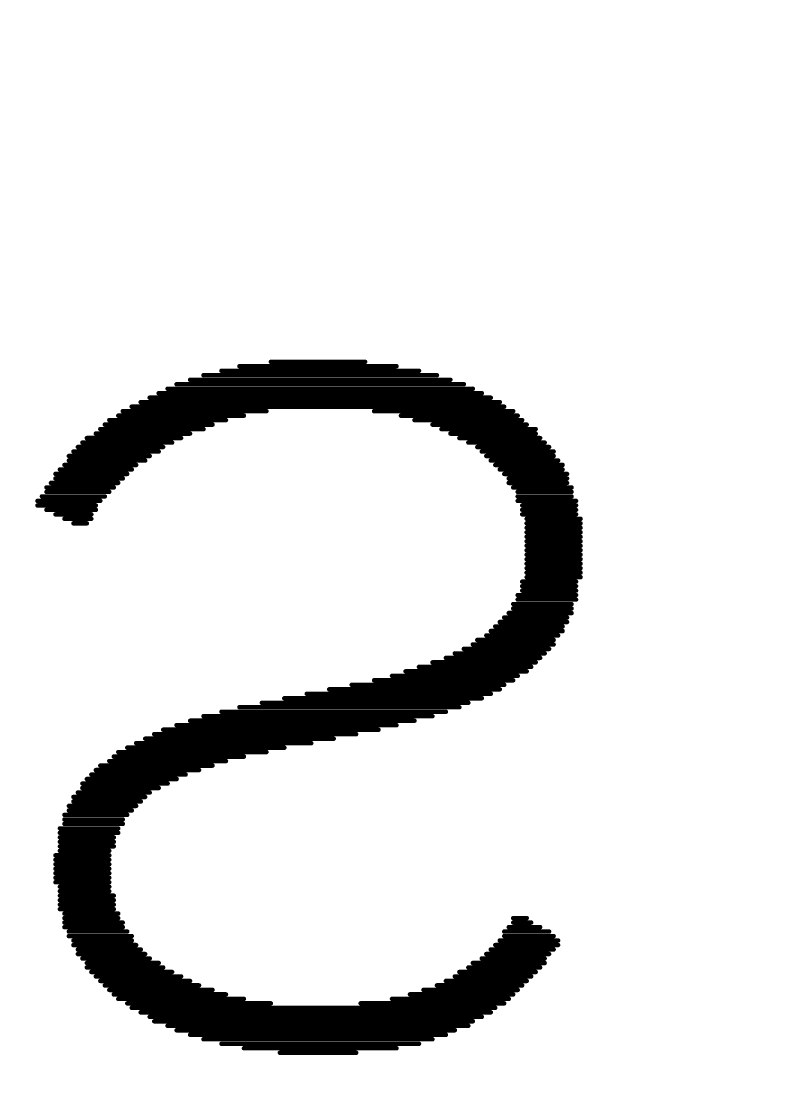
# Model space of a CAD drawing. Header units: millimetres. Extents: x -46.4 to 46.4, y -47.3 to 46.4.
# Drawn here: x -8.895 to -7.838, y 1.945 to 3.459 of the extents above; entities that cross this region are included whole.
import ezdxf

# ---------------------------------------------------------------- set-up
doc = ezdxf.new("R2010")
doc.units = ezdxf.units.MM
doc.layers.add('BottomOverlay', color=54, linetype='Continuous')
doc.layers.add('Mechanical1', color=6, linetype='Continuous')

# ---------------------------------------------------------------- blocks, each defined once
blk = doc.blocks.new('________2')
at = {"layer": 'BottomOverlay', "const_width": 0.00635}
for points in [[(15.413, -0.0288), (15.6352, -0.0288)], [(15.4574, -0.0225), (15.5908, -0.0225)], [(15.3431, -0.0479), (15.7114, -0.0479)], [(15.3622, -0.0415), (15.6924, -0.0415)], [(15.3876, -0.0352), (15.667, -0.0352)], [(15.3114, -0.0606), (15.7432, -0.0606)], [(15.3241, -0.0542), (15.7305, -0.0542)], [(15.286, -0.0733), (15.7686, -0.0733)], [(15.2987, -0.0669), (15.7559, -0.0669)], [(15.2479, -0.0923), (15.4511, -0.0923)], [(15.2606, -0.086), (15.7876, -0.086)], [(15.2733, -0.0796), (15.7813, -0.0796)], [(15.6035, -0.0923), (15.8003, -0.0923)], [(15.2288, -0.105), (15.3939, -0.105)], [(15.2415, -0.0987), (15.4193, -0.0987)], [(15.6416, -0.0987), (15.8067, -0.0987)], [(15.6606, -0.105), (15.813, -0.105)], [(15.2098, -0.1241), (15.3431, -0.1241)], [(15.2161, -0.1177), (15.3622, -0.1177)], [(15.2225, -0.1114), (15.3749, -0.1114)], [(15.686, -0.1114), (15.8194, -0.1114)], [(15.6987, -0.1177), (15.8321, -0.1177)], [(15.7114, -0.1241), (15.8321, -0.1241)], [(15.1907, -0.1368), (15.3177, -0.1368)], [(15.1971, -0.1304), (15.3304, -0.1304)], [(15.7241, -0.1304), (15.8384, -0.1304)], [(15.7368, -0.1368), (15.8448, -0.1368)], [(15.178, -0.1495), (15.2987, -0.1495)], [(15.1844, -0.1431), (15.305, -0.1431)], [(15.7495, -0.1431), (15.8511, -0.1431)], [(15.7559, -0.1495), (15.8575, -0.1495)], [(15.1653, -0.1685), (15.2669, -0.1685)], [(15.1717, -0.1558), (15.286, -0.1558)], [(15.1717, -0.1622), (15.2796, -0.1622)], [(15.7622, -0.1558), (15.8575, -0.1558)], [(15.7686, -0.1622), (15.8638, -0.1622)], [(15.7749, -0.1685), (15.8702, -0.1685)], [(15.1526, -0.1812), (15.2542, -0.1812)], [(15.159, -0.1749), (15.2606, -0.1749)], [(15.7813, -0.1749), (15.8702, -0.1749)], [(15.7876, -0.1812), (15.8765, -0.1812)], [(15.1463, -0.1939), (15.2415, -0.1939)], [(15.1526, -0.1876), (15.2479, -0.1876)], [(15.794, -0.1876), (15.8765, -0.1876)], [(15.794, -0.1939), (15.8765, -0.1939)], [(15.1336, -0.213), (15.2225, -0.213)], [(15.1399, -0.2003), (15.2352, -0.2003)], [(15.1399, -0.2066), (15.2288, -0.2066)], [(15.8003, -0.2003), (15.8829, -0.2003)], [(15.8067, -0.2066), (15.8829, -0.2066)], [(15.8067, -0.213), (15.8829, -0.213)], [(15.1272, -0.2193), (15.2161, -0.2193)], [(15.1272, -0.2257), (15.2098, -0.2257)], [(15.8067, -0.2193), (15.8892, -0.2193)], [(15.813, -0.2257), (15.8892, -0.2257)], [(15.1399, -0.232), (15.2098, -0.232)], [(15.1526, -0.2384), (15.2034, -0.2384)], [(15.1653, -0.2447), (15.2034, -0.2447)], [(15.813, -0.232), (15.8892, -0.232)], [(15.813, -0.2384), (15.8892, -0.2384)], [(15.8194, -0.2447), (15.8956, -0.2447)], [(15.178, -0.2511), (15.1971, -0.2511)], [(15.8194, -0.2511), (15.8956, -0.2511)], [(15.8194, -0.2574), (15.8956, -0.2574)], [(15.8194, -0.2638), (15.8956, -0.2638)], [(15.8194, -0.2701), (15.8956, -0.2701)], [(15.8194, -0.2765), (15.8956, -0.2765)], [(15.8194, -0.2828), (15.8956, -0.2828)], [(15.8194, -0.2892), (15.8956, -0.2892)], [(15.8194, -0.2955), (15.8956, -0.2955)], [(15.8194, -0.3019), (15.8956, -0.3019)], [(15.8194, -0.3082), (15.8956, -0.3082)], [(15.8194, -0.3146), (15.8956, -0.3146)], [(15.8194, -0.3209), (15.8956, -0.3209)], [(15.813, -0.3336), (15.8892, -0.3336)], [(15.8194, -0.3273), (15.8956, -0.3273)], [(15.813, -0.34), (15.8892, -0.34)], [(15.813, -0.3463), (15.8892, -0.3463)], [(15.8003, -0.3654), (15.8829, -0.3654)], [(15.8067, -0.3527), (15.8892, -0.3527)], [(15.8067, -0.359), (15.8892, -0.359)], [(15.794, -0.3781), (15.8829, -0.3781)], [(15.8003, -0.3717), (15.8829, -0.3717)], [(15.7813, -0.3908), (15.8765, -0.3908)], [(15.7876, -0.3844), (15.8765, -0.3844)], [(15.7622, -0.4098), (15.8638, -0.4098)], [(15.7686, -0.4035), (15.8702, -0.4035)], [(15.7749, -0.3971), (15.8702, -0.3971)], [(15.7432, -0.4225), (15.8575, -0.4225)], [(15.7495, -0.4162), (15.8575, -0.4162)], [(15.7051, -0.4416), (15.8384, -0.4416)], [(15.7178, -0.4352), (15.8448, -0.4352)], [(15.7305, -0.4289), (15.8511, -0.4289)], [(15.667, -0.4543), (15.8257, -0.4543)], [(15.686, -0.4479), (15.8321, -0.4479)], [(15.6289, -0.467), (15.8067, -0.467)], [(15.6479, -0.4606), (15.8194, -0.4606)], [(15.54, -0.486), (15.7813, -0.486)], [(15.5717, -0.4797), (15.7876, -0.4797)], [(15.6035, -0.4733), (15.8003, -0.4733)], [(15.4765, -0.4987), (15.7559, -0.4987)], [(15.5082, -0.4924), (15.7686, -0.4924)], [(15.3876, -0.5178), (15.7051, -0.5178)], [(15.413, -0.5114), (15.7241, -0.5114)], [(15.4447, -0.5051), (15.7368, -0.5051)], [(15.3431, -0.5305), (15.6606, -0.5305)], [(15.3622, -0.5241), (15.686, -0.5241)], [(15.305, -0.5432), (15.6098, -0.5432)], [(15.3241, -0.5368), (15.6352, -0.5368)], [(15.2669, -0.5622), (15.5146, -0.5622)], [(15.2796, -0.5559), (15.5463, -0.5559)], [(15.2923, -0.5495), (15.5781, -0.5495)], [(15.2415, -0.5749), (15.4511, -0.5749)], [(15.2542, -0.5686), (15.4765, -0.5686)], [(15.2288, -0.5876), (15.3939, -0.5876)], [(15.2352, -0.5813), (15.4193, -0.5813)], [(15.2034, -0.6067), (15.3368, -0.6067)], [(15.2098, -0.6003), (15.3558, -0.6003)], [(15.2161, -0.594), (15.3749, -0.594)], [(15.1907, -0.6194), (15.3114, -0.6194)], [(15.1971, -0.613), (15.3241, -0.613)], [(15.178, -0.6384), (15.2796, -0.6384)], [(15.1844, -0.6321), (15.286, -0.6321)], [(15.1907, -0.6257), (15.2987, -0.6257)], [(15.1717, -0.6511), (15.2669, -0.6511)], [(15.178, -0.6448), (15.2733, -0.6448)], [(15.1653, -0.6638), (15.2542, -0.6638)], [(15.1717, -0.6575), (15.2606, -0.6575)], [(15.159, -0.6829), (15.2415, -0.6829)], [(15.1653, -0.6702), (15.2479, -0.6702)], [(15.1653, -0.6765), (15.2479, -0.6765)], [(15.159, -0.6892), (15.2415, -0.6892)], [(15.159, -0.6956), (15.2352, -0.6956)], [(15.159, -0.7019), (15.2352, -0.7019)], [(15.159, -0.7083), (15.2352, -0.7083)], [(15.159, -0.7146), (15.2288, -0.7146)], [(15.1526, -0.721), (15.2288, -0.721)], [(15.1526, -0.7273), (15.2288, -0.7273)], [(15.1526, -0.7337), (15.2288, -0.7337)], [(15.1526, -0.74), (15.2288, -0.74)], [(15.1526, -0.7464), (15.2288, -0.7464)], [(15.1526, -0.7527), (15.2288, -0.7527)], [(15.1526, -0.7591), (15.2288, -0.7591)], [(15.159, -0.7654), (15.2288, -0.7654)], [(15.159, -0.7718), (15.2288, -0.7718)], [(15.159, -0.7781), (15.2352, -0.7781)], [(15.159, -0.7845), (15.2352, -0.7845)], [(15.159, -0.7908), (15.2352, -0.7908)], [(15.159, -0.7972), (15.2352, -0.7972)], [(15.1653, -0.8035), (15.2415, -0.8035)], [(15.1653, -0.8099), (15.2415, -0.8099)], [(15.1653, -0.8162), (15.2479, -0.8162)], [(15.8003, -0.8099), (15.8194, -0.8099)], [(15.8003, -0.8162), (15.8257, -0.8162)], [(15.1653, -0.8226), (15.2479, -0.8226)], [(15.1717, -0.8289), (15.2542, -0.8289)], [(15.1717, -0.8353), (15.2606, -0.8353)], [(15.7876, -0.8289), (15.8511, -0.8289)], [(15.7876, -0.8353), (15.8575, -0.8353)], [(15.794, -0.8226), (15.8384, -0.8226)], [(15.178, -0.8416), (15.2606, -0.8416)], [(15.178, -0.848), (15.2669, -0.848)], [(15.7749, -0.848), (15.8638, -0.848)], [(15.7813, -0.8416), (15.8638, -0.8416)], [(15.1844, -0.8543), (15.2733, -0.8543)], [(15.1844, -0.8607), (15.2796, -0.8607)], [(15.7622, -0.8607), (15.8511, -0.8607)], [(15.7686, -0.8543), (15.8575, -0.8543)], [(15.1907, -0.867), (15.286, -0.867)], [(15.1971, -0.8734), (15.2987, -0.8734)], [(15.1971, -0.8797), (15.305, -0.8797)], [(15.7368, -0.8797), (15.8384, -0.8797)], [(15.7432, -0.8734), (15.8448, -0.8734)], [(15.7559, -0.867), (15.8448, -0.867)], [(15.2034, -0.8861), (15.3177, -0.8861)], [(15.2098, -0.8924), (15.3304, -0.8924)], [(15.7178, -0.8924), (15.8257, -0.8924)], [(15.7241, -0.8861), (15.8321, -0.8861)], [(15.2161, -0.8988), (15.3431, -0.8988)], [(15.2225, -0.9051), (15.3558, -0.9051)], [(15.2288, -0.9115), (15.3749, -0.9115)], [(15.6733, -0.9115), (15.8067, -0.9115)], [(15.6924, -0.9051), (15.813, -0.9051)], [(15.7051, -0.8988), (15.8194, -0.8988)], [(15.2352, -0.9178), (15.3939, -0.9178)], [(15.2415, -0.9242), (15.4193, -0.9242)], [(15.6289, -0.9242), (15.794, -0.9242)], [(15.6543, -0.9178), (15.8003, -0.9178)], [(15.2542, -0.9305), (15.4574, -0.9305)], [(15.2606, -0.9369), (15.7749, -0.9369)], [(15.5844, -0.9305), (15.7876, -0.9305)], [(15.2733, -0.9432), (15.7686, -0.9432)], [(15.286, -0.9496), (15.7559, -0.9496)], [(15.2923, -0.9559), (15.7432, -0.9559)], [(15.3114, -0.9623), (15.7368, -0.9623)], [(15.3241, -0.9686), (15.7178, -0.9686)], [(15.3431, -0.975), (15.7051, -0.975)], [(15.3622, -0.9813), (15.686, -0.9813)], [(15.3876, -0.9877), (15.667, -0.9877)], [(15.4193, -0.994), (15.6352, -0.994)], [(15.4701, -1.0004), (15.5781, -1.0004)]]:
    blk.add_lwpolyline(points, dxfattribs=at)
at = {"layer": 'BottomOverlay', "const_width": 0.00317}
for points in [[(15.4114, -0.0288, 1), (15.4146, -0.0288, 1)], [(15.4559, -0.0225, 1), (15.459, -0.0225, 1)], [(15.5892, -0.0225, 1), (15.5924, -0.0225, 1)], [(15.6337, -0.0288, 1), (15.6368, -0.0288, 1)], [(15.3416, -0.0479, 1), (15.3447, -0.0479, 1)], [(15.3606, -0.0415, 1), (15.3638, -0.0415, 1)], [(15.386, -0.0352, 1), (15.3892, -0.0352, 1)], [(15.6654, -0.0352, 1), (15.6686, -0.0352, 1)], [(15.6908, -0.0415, 1), (15.694, -0.0415, 1)], [(15.7099, -0.0479, 1), (15.713, -0.0479, 1)], [(15.3098, -0.0606, 1), (15.313, -0.0606, 1)], [(15.3225, -0.0542, 1), (15.3257, -0.0542, 1)], [(15.7289, -0.0542, 1), (15.7321, -0.0542, 1)], [(15.7416, -0.0606, 1), (15.7448, -0.0606, 1)], [(15.2844, -0.0733, 1), (15.2876, -0.0733, 1)], [(15.2971, -0.0669, 1), (15.3003, -0.0669, 1)], [(15.7543, -0.0669, 1), (15.7575, -0.0669, 1)], [(15.767, -0.0733, 1), (15.7702, -0.0733, 1)], [(15.2463, -0.0923, 1), (15.2495, -0.0923, 1)], [(15.259, -0.086, 1), (15.2622, -0.086, 1)], [(15.2717, -0.0796, 1), (15.2749, -0.0796, 1)], [(15.4495, -0.0923, 1), (15.4527, -0.0923, 1)], [(15.6019, -0.0923, 1), (15.6051, -0.0923, 1)], [(15.7797, -0.0796, 1), (15.7829, -0.0796, 1)], [(15.7861, -0.086, 1), (15.7892, -0.086, 1)], [(15.7988, -0.0923, 1), (15.8019, -0.0923, 1)], [(15.2273, -0.105, 1), (15.2304, -0.105, 1)], [(15.24, -0.0987, 1), (15.2431, -0.0987, 1)], [(15.3924, -0.105, 1), (15.3955, -0.105, 1)], [(15.4178, -0.0987, 1), (15.4209, -0.0987, 1)], [(15.64, -0.0987, 1), (15.6432, -0.0987, 1)], [(15.6591, -0.105, 1), (15.6622, -0.105, 1)], [(15.8051, -0.0987, 1), (15.8083, -0.0987, 1)], [(15.8115, -0.105, 1), (15.8146, -0.105, 1)], [(15.2082, -0.1241, 1), (15.2114, -0.1241, 1)], [(15.2146, -0.1177, 1), (15.2177, -0.1177, 1)], [(15.2209, -0.1114, 1), (15.2241, -0.1114, 1)], [(15.3416, -0.1241, 1), (15.3447, -0.1241, 1)], [(15.3606, -0.1177, 1), (15.3638, -0.1177, 1)], [(15.3733, -0.1114, 1), (15.3765, -0.1114, 1)], [(15.6845, -0.1114, 1), (15.6876, -0.1114, 1)], [(15.6972, -0.1177, 1), (15.7003, -0.1177, 1)], [(15.7099, -0.1241, 1), (15.713, -0.1241, 1)], [(15.8178, -0.1114, 1), (15.821, -0.1114, 1)], [(15.8305, -0.1177, 1), (15.8337, -0.1177, 1)], [(15.8305, -0.1241, 1), (15.8337, -0.1241, 1)], [(15.1892, -0.1368, 1), (15.1923, -0.1368, 1)], [(15.1955, -0.1304, 1), (15.1987, -0.1304, 1)], [(15.3162, -0.1368, 1), (15.3193, -0.1368, 1)], [(15.3289, -0.1304, 1), (15.332, -0.1304, 1)], [(15.7226, -0.1304, 1), (15.7257, -0.1304, 1)], [(15.7353, -0.1368, 1), (15.7384, -0.1368, 1)], [(15.8369, -0.1304, 1), (15.84, -0.1304, 1)], [(15.8432, -0.1368, 1), (15.8464, -0.1368, 1)], [(15.1765, -0.1495, 1), (15.1796, -0.1495, 1)], [(15.1828, -0.1431, 1), (15.186, -0.1431, 1)], [(15.2971, -0.1495, 1), (15.3003, -0.1495, 1)], [(15.3035, -0.1431, 1), (15.3066, -0.1431, 1)], [(15.748, -0.1431, 1), (15.7511, -0.1431, 1)], [(15.7543, -0.1495, 1), (15.7575, -0.1495, 1)], [(15.8496, -0.1431, 1), (15.8527, -0.1431, 1)], [(15.8559, -0.1495, 1), (15.8591, -0.1495, 1)], [(15.1638, -0.1685, 1), (15.1669, -0.1685, 1)], [(15.1701, -0.1558, 1), (15.1733, -0.1558, 1)], [(15.1701, -0.1622, 1), (15.1733, -0.1622, 1)], [(15.2654, -0.1685, 1), (15.2685, -0.1685, 1)], [(15.2781, -0.1622, 1), (15.2812, -0.1622, 1)], [(15.2844, -0.1558, 1), (15.2876, -0.1558, 1)], [(15.7607, -0.1558, 1), (15.7638, -0.1558, 1)], [(15.767, -0.1622, 1), (15.7702, -0.1622, 1)], [(15.7734, -0.1685, 1), (15.7765, -0.1685, 1)], [(15.8559, -0.1558, 1), (15.8591, -0.1558, 1)], [(15.8623, -0.1622, 1), (15.8654, -0.1622, 1)], [(15.8686, -0.1685, 1), (15.8718, -0.1685, 1)], [(15.1511, -0.1812, 1), (15.1542, -0.1812, 1)], [(15.1574, -0.1749, 1), (15.1606, -0.1749, 1)], [(15.2527, -0.1812, 1), (15.2558, -0.1812, 1)], [(15.259, -0.1749, 1), (15.2622, -0.1749, 1)], [(15.7797, -0.1749, 1), (15.7829, -0.1749, 1)], [(15.7861, -0.1812, 1), (15.7892, -0.1812, 1)], [(15.8686, -0.1749, 1), (15.8718, -0.1749, 1)], [(15.875, -0.1812, 1), (15.8781, -0.1812, 1)], [(15.1447, -0.1939, 1), (15.1479, -0.1939, 1)], [(15.1511, -0.1876, 1), (15.1542, -0.1876, 1)], [(15.24, -0.1939, 1), (15.2431, -0.1939, 1)], [(15.2463, -0.1876, 1), (15.2495, -0.1876, 1)], [(15.7924, -0.1876, 1), (15.7956, -0.1876, 1)], [(15.7924, -0.1939, 1), (15.7956, -0.1939, 1)], [(15.875, -0.1876, 1), (15.8781, -0.1876, 1)], [(15.875, -0.1939, 1), (15.8781, -0.1939, 1)], [(15.132, -0.213, 1), (15.1352, -0.213, 1)], [(15.1384, -0.2003, 1), (15.1415, -0.2003, 1)], [(15.1384, -0.2066, 1), (15.1415, -0.2066, 1)], [(15.2209, -0.213, 1), (15.2241, -0.213, 1)], [(15.2273, -0.2066, 1), (15.2304, -0.2066, 1)], [(15.2336, -0.2003, 1), (15.2368, -0.2003, 1)], [(15.7988, -0.2003, 1), (15.8019, -0.2003, 1)], [(15.8051, -0.2066, 1), (15.8083, -0.2066, 1)], [(15.8051, -0.213, 1), (15.8083, -0.213, 1)], [(15.8813, -0.2003, 1), (15.8845, -0.2003, 1)], [(15.8813, -0.2066, 1), (15.8845, -0.2066, 1)], [(15.8813, -0.213, 1), (15.8845, -0.213, 1)], [(15.1257, -0.2193, 1), (15.1288, -0.2193, 1)], [(15.1257, -0.2257, 1), (15.1288, -0.2257, 1)], [(15.2082, -0.2257, 1), (15.2114, -0.2257, 1)], [(15.2146, -0.2193, 1), (15.2177, -0.2193, 1)], [(15.8051, -0.2193, 1), (15.8083, -0.2193, 1)], [(15.8115, -0.2257, 1), (15.8146, -0.2257, 1)], [(15.8877, -0.2193, 1), (15.8908, -0.2193, 1)], [(15.8877, -0.2257, 1), (15.8908, -0.2257, 1)], [(15.1384, -0.232, 1), (15.1415, -0.232, 1)], [(15.1511, -0.2384, 1), (15.1542, -0.2384, 1)], [(15.1638, -0.2447, 1), (15.1669, -0.2447, 1)], [(15.2019, -0.2384, 1), (15.205, -0.2384, 1)], [(15.2019, -0.2447, 1), (15.205, -0.2447, 1)], [(15.2082, -0.232, 1), (15.2114, -0.232, 1)], [(15.8115, -0.232, 1), (15.8146, -0.232, 1)], [(15.8115, -0.2384, 1), (15.8146, -0.2384, 1)], [(15.8178, -0.2447, 1), (15.821, -0.2447, 1)], [(15.8877, -0.232, 1), (15.8908, -0.232, 1)], [(15.8877, -0.2384, 1), (15.8908, -0.2384, 1)], [(15.894, -0.2447, 1), (15.8972, -0.2447, 1)], [(15.1765, -0.2511, 1), (15.1796, -0.2511, 1)], [(15.1955, -0.2511, 1), (15.1987, -0.2511, 1)], [(15.8178, -0.2511, 1), (15.821, -0.2511, 1)], [(15.8178, -0.2574, 1), (15.821, -0.2574, 1)], [(15.894, -0.2511, 1), (15.8972, -0.2511, 1)], [(15.894, -0.2574, 1), (15.8972, -0.2574, 1)], [(15.8178, -0.2638, 1), (15.821, -0.2638, 1)], [(15.8178, -0.2701, 1), (15.821, -0.2701, 1)], [(15.894, -0.2638, 1), (15.8972, -0.2638, 1)], [(15.894, -0.2701, 1), (15.8972, -0.2701, 1)], [(15.8178, -0.2765, 1), (15.821, -0.2765, 1)], [(15.8178, -0.2828, 1), (15.821, -0.2828, 1)], [(15.8178, -0.2892, 1), (15.821, -0.2892, 1)], [(15.894, -0.2765, 1), (15.8972, -0.2765, 1)], [(15.894, -0.2828, 1), (15.8972, -0.2828, 1)], [(15.894, -0.2892, 1), (15.8972, -0.2892, 1)], [(15.8178, -0.2955, 1), (15.821, -0.2955, 1)], [(15.8178, -0.3019, 1), (15.821, -0.3019, 1)], [(15.894, -0.2955, 1), (15.8972, -0.2955, 1)], [(15.894, -0.3019, 1), (15.8972, -0.3019, 1)], [(15.8178, -0.3082, 1), (15.821, -0.3082, 1)], [(15.8178, -0.3146, 1), (15.821, -0.3146, 1)], [(15.8178, -0.3209, 1), (15.821, -0.3209, 1)], [(15.894, -0.3082, 1), (15.8972, -0.3082, 1)], [(15.894, -0.3146, 1), (15.8972, -0.3146, 1)], [(15.894, -0.3209, 1), (15.8972, -0.3209, 1)], [(15.8115, -0.3336, 1), (15.8146, -0.3336, 1)], [(15.8178, -0.3273, 1), (15.821, -0.3273, 1)], [(15.8877, -0.3336, 1), (15.8908, -0.3336, 1)], [(15.894, -0.3273, 1), (15.8972, -0.3273, 1)], [(15.8115, -0.34, 1), (15.8146, -0.34, 1)], [(15.8115, -0.3463, 1), (15.8146, -0.3463, 1)], [(15.8877, -0.34, 1), (15.8908, -0.34, 1)], [(15.8877, -0.3463, 1), (15.8908, -0.3463, 1)], [(15.7988, -0.3654, 1), (15.8019, -0.3654, 1)], [(15.8051, -0.3527, 1), (15.8083, -0.3527, 1)], [(15.8051, -0.359, 1), (15.8083, -0.359, 1)], [(15.8813, -0.3654, 1), (15.8845, -0.3654, 1)], [(15.8877, -0.3527, 1), (15.8908, -0.3527, 1)], [(15.8877, -0.359, 1), (15.8908, -0.359, 1)], [(15.7924, -0.3781, 1), (15.7956, -0.3781, 1)], [(15.7988, -0.3717, 1), (15.8019, -0.3717, 1)], [(15.8813, -0.3717, 1), (15.8845, -0.3717, 1)], [(15.8813, -0.3781, 1), (15.8845, -0.3781, 1)], [(15.7797, -0.3908, 1), (15.7829, -0.3908, 1)], [(15.7861, -0.3844, 1), (15.7892, -0.3844, 1)], [(15.875, -0.3844, 1), (15.8781, -0.3844, 1)], [(15.875, -0.3908, 1), (15.8781, -0.3908, 1)], [(15.7607, -0.4098, 1), (15.7638, -0.4098, 1)], [(15.767, -0.4035, 1), (15.7702, -0.4035, 1)], [(15.7734, -0.3971, 1), (15.7765, -0.3971, 1)], [(15.8623, -0.4098, 1), (15.8654, -0.4098, 1)], [(15.8686, -0.3971, 1), (15.8718, -0.3971, 1)], [(15.8686, -0.4035, 1), (15.8718, -0.4035, 1)], [(15.7416, -0.4225, 1), (15.7448, -0.4225, 1)], [(15.748, -0.4162, 1), (15.7511, -0.4162, 1)], [(15.8559, -0.4162, 1), (15.8591, -0.4162, 1)], [(15.8559, -0.4225, 1), (15.8591, -0.4225, 1)], [(15.7035, -0.4416, 1), (15.7067, -0.4416, 1)], [(15.7162, -0.4352, 1), (15.7194, -0.4352, 1)], [(15.7289, -0.4289, 1), (15.7321, -0.4289, 1)], [(15.8369, -0.4416, 1), (15.84, -0.4416, 1)], [(15.8432, -0.4352, 1), (15.8464, -0.4352, 1)], [(15.8496, -0.4289, 1), (15.8527, -0.4289, 1)], [(15.6654, -0.4543, 1), (15.6686, -0.4543, 1)], [(15.6845, -0.4479, 1), (15.6876, -0.4479, 1)], [(15.8242, -0.4543, 1), (15.8273, -0.4543, 1)], [(15.8305, -0.4479, 1), (15.8337, -0.4479, 1)], [(15.6273, -0.467, 1), (15.6305, -0.467, 1)], [(15.6464, -0.4606, 1), (15.6495, -0.4606, 1)], [(15.8051, -0.467, 1), (15.8083, -0.467, 1)], [(15.8178, -0.4606, 1), (15.821, -0.4606, 1)], [(15.5384, -0.486, 1), (15.5416, -0.486, 1)], [(15.5702, -0.4797, 1), (15.5733, -0.4797, 1)], [(15.6019, -0.4733, 1), (15.6051, -0.4733, 1)], [(15.7797, -0.486, 1), (15.7829, -0.486, 1)], [(15.7861, -0.4797, 1), (15.7892, -0.4797, 1)], [(15.7988, -0.4733, 1), (15.8019, -0.4733, 1)], [(15.4749, -0.4987, 1), (15.4781, -0.4987, 1)], [(15.5067, -0.4924, 1), (15.5098, -0.4924, 1)], [(15.7543, -0.4987, 1), (15.7575, -0.4987, 1)], [(15.767, -0.4924, 1), (15.7702, -0.4924, 1)], [(15.386, -0.5178, 1), (15.3892, -0.5178, 1)], [(15.4114, -0.5114, 1), (15.4146, -0.5114, 1)], [(15.4432, -0.5051, 1), (15.4463, -0.5051, 1)], [(15.7035, -0.5178, 1), (15.7067, -0.5178, 1)], [(15.7226, -0.5114, 1), (15.7257, -0.5114, 1)], [(15.7353, -0.5051, 1), (15.7384, -0.5051, 1)], [(15.3416, -0.5305, 1), (15.3447, -0.5305, 1)], [(15.3606, -0.5241, 1), (15.3638, -0.5241, 1)], [(15.6591, -0.5305, 1), (15.6622, -0.5305, 1)], [(15.6845, -0.5241, 1), (15.6876, -0.5241, 1)], [(15.3035, -0.5432, 1), (15.3066, -0.5432, 1)], [(15.3225, -0.5368, 1), (15.3257, -0.5368, 1)], [(15.6083, -0.5432, 1), (15.6114, -0.5432, 1)], [(15.6337, -0.5368, 1), (15.6368, -0.5368, 1)], [(15.2654, -0.5622, 1), (15.2685, -0.5622, 1)], [(15.2781, -0.5559, 1), (15.2812, -0.5559, 1)], [(15.2908, -0.5495, 1), (15.2939, -0.5495, 1)], [(15.513, -0.5622, 1), (15.5162, -0.5622, 1)], [(15.5448, -0.5559, 1), (15.5479, -0.5559, 1)], [(15.5765, -0.5495, 1), (15.5797, -0.5495, 1)], [(15.24, -0.5749, 1), (15.2431, -0.5749, 1)], [(15.2527, -0.5686, 1), (15.2558, -0.5686, 1)], [(15.4495, -0.5749, 1), (15.4527, -0.5749, 1)], [(15.4749, -0.5686, 1), (15.4781, -0.5686, 1)], [(15.2273, -0.5876, 1), (15.2304, -0.5876, 1)], [(15.2336, -0.5813, 1), (15.2368, -0.5813, 1)], [(15.3924, -0.5876, 1), (15.3955, -0.5876, 1)], [(15.4178, -0.5813, 1), (15.4209, -0.5813, 1)], [(15.2019, -0.6067, 1), (15.205, -0.6067, 1)], [(15.2082, -0.6003, 1), (15.2114, -0.6003, 1)], [(15.2146, -0.594, 1), (15.2177, -0.594, 1)], [(15.3352, -0.6067, 1), (15.3384, -0.6067, 1)], [(15.3543, -0.6003, 1), (15.3574, -0.6003, 1)], [(15.3733, -0.594, 1), (15.3765, -0.594, 1)], [(15.1892, -0.6194, 1), (15.1923, -0.6194, 1)], [(15.1955, -0.613, 1), (15.1987, -0.613, 1)], [(15.3098, -0.6194, 1), (15.313, -0.6194, 1)], [(15.3225, -0.613, 1), (15.3257, -0.613, 1)], [(15.1765, -0.6384, 1), (15.1796, -0.6384, 1)], [(15.1828, -0.6321, 1), (15.186, -0.6321, 1)], [(15.1892, -0.6257, 1), (15.1923, -0.6257, 1)], [(15.2781, -0.6384, 1), (15.2812, -0.6384, 1)], [(15.2844, -0.6321, 1), (15.2876, -0.6321, 1)], [(15.2971, -0.6257, 1), (15.3003, -0.6257, 1)], [(15.1701, -0.6511, 1), (15.1733, -0.6511, 1)], [(15.1765, -0.6448, 1), (15.1796, -0.6448, 1)], [(15.2654, -0.6511, 1), (15.2685, -0.6511, 1)], [(15.2717, -0.6448, 1), (15.2749, -0.6448, 1)], [(15.1638, -0.6638, 1), (15.1669, -0.6638, 1)], [(15.1701, -0.6575, 1), (15.1733, -0.6575, 1)], [(15.2527, -0.6638, 1), (15.2558, -0.6638, 1)], [(15.259, -0.6575, 1), (15.2622, -0.6575, 1)], [(15.1574, -0.6829, 1), (15.1606, -0.6829, 1)], [(15.1638, -0.6702, 1), (15.1669, -0.6702, 1)], [(15.1638, -0.6765, 1), (15.1669, -0.6765, 1)], [(15.24, -0.6829, 1), (15.2431, -0.6829, 1)], [(15.2463, -0.6702, 1), (15.2495, -0.6702, 1)], [(15.2463, -0.6765, 1), (15.2495, -0.6765, 1)], [(15.1574, -0.6892, 1), (15.1606, -0.6892, 1)], [(15.1574, -0.6956, 1), (15.1606, -0.6956, 1)], [(15.2336, -0.6956, 1), (15.2368, -0.6956, 1)], [(15.24, -0.6892, 1), (15.2431, -0.6892, 1)], [(15.1574, -0.7019, 1), (15.1606, -0.7019, 1)], [(15.1574, -0.7083, 1), (15.1606, -0.7083, 1)], [(15.1574, -0.7146, 1), (15.1606, -0.7146, 1)], [(15.2273, -0.7146, 1), (15.2304, -0.7146, 1)], [(15.2336, -0.7019, 1), (15.2368, -0.7019, 1)], [(15.2336, -0.7083, 1), (15.2368, -0.7083, 1)], [(15.1511, -0.721, 1), (15.1542, -0.721, 1)], [(15.1511, -0.7273, 1), (15.1542, -0.7273, 1)], [(15.2273, -0.721, 1), (15.2304, -0.721, 1)], [(15.2273, -0.7273, 1), (15.2304, -0.7273, 1)], [(15.1511, -0.7337, 1), (15.1542, -0.7337, 1)], [(15.1511, -0.74, 1), (15.1542, -0.74, 1)], [(15.2273, -0.7337, 1), (15.2304, -0.7337, 1)], [(15.2273, -0.74, 1), (15.2304, -0.74, 1)], [(15.1511, -0.7464, 1), (15.1542, -0.7464, 1)], [(15.1511, -0.7527, 1), (15.1542, -0.7527, 1)], [(15.1511, -0.7591, 1), (15.1542, -0.7591, 1)], [(15.2273, -0.7464, 1), (15.2304, -0.7464, 1)], [(15.2273, -0.7527, 1), (15.2304, -0.7527, 1)], [(15.2273, -0.7591, 1), (15.2304, -0.7591, 1)], [(15.1574, -0.7654, 1), (15.1606, -0.7654, 1)], [(15.1574, -0.7718, 1), (15.1606, -0.7718, 1)], [(15.2273, -0.7654, 1), (15.2304, -0.7654, 1)], [(15.2273, -0.7718, 1), (15.2304, -0.7718, 1)], [(15.1574, -0.7781, 1), (15.1606, -0.7781, 1)], [(15.1574, -0.7845, 1), (15.1606, -0.7845, 1)], [(15.1574, -0.7908, 1), (15.1606, -0.7908, 1)], [(15.2336, -0.7781, 1), (15.2368, -0.7781, 1)], [(15.2336, -0.7845, 1), (15.2368, -0.7845, 1)], [(15.2336, -0.7908, 1), (15.2368, -0.7908, 1)], [(15.1574, -0.7972, 1), (15.1606, -0.7972, 1)], [(15.1638, -0.8035, 1), (15.1669, -0.8035, 1)], [(15.2336, -0.7972, 1), (15.2368, -0.7972, 1)], [(15.24, -0.8035, 1), (15.2431, -0.8035, 1)], [(15.1638, -0.8099, 1), (15.1669, -0.8099, 1)], [(15.1638, -0.8162, 1), (15.1669, -0.8162, 1)], [(15.24, -0.8099, 1), (15.2431, -0.8099, 1)], [(15.2463, -0.8162, 1), (15.2495, -0.8162, 1)], [(15.7988, -0.8099, 1), (15.8019, -0.8099, 1)], [(15.7988, -0.8162, 1), (15.8019, -0.8162, 1)], [(15.8178, -0.8099, 1), (15.821, -0.8099, 1)], [(15.8242, -0.8162, 1), (15.8273, -0.8162, 1)], [(15.1638, -0.8226, 1), (15.1669, -0.8226, 1)], [(15.1701, -0.8289, 1), (15.1733, -0.8289, 1)], [(15.1701, -0.8353, 1), (15.1733, -0.8353, 1)], [(15.2463, -0.8226, 1), (15.2495, -0.8226, 1)], [(15.2527, -0.8289, 1), (15.2558, -0.8289, 1)], [(15.259, -0.8353, 1), (15.2622, -0.8353, 1)], [(15.7861, -0.8289, 1), (15.7892, -0.8289, 1)], [(15.7861, -0.8353, 1), (15.7892, -0.8353, 1)], [(15.7924, -0.8226, 1), (15.7956, -0.8226, 1)], [(15.8369, -0.8226, 1), (15.84, -0.8226, 1)], [(15.8496, -0.8289, 1), (15.8527, -0.8289, 1)], [(15.8559, -0.8353, 1), (15.8591, -0.8353, 1)], [(15.1765, -0.8416, 1), (15.1796, -0.8416, 1)], [(15.1765, -0.848, 1), (15.1796, -0.848, 1)], [(15.259, -0.8416, 1), (15.2622, -0.8416, 1)], [(15.2654, -0.848, 1), (15.2685, -0.848, 1)], [(15.7734, -0.848, 1), (15.7765, -0.848, 1)], [(15.7797, -0.8416, 1), (15.7829, -0.8416, 1)], [(15.8623, -0.8416, 1), (15.8654, -0.8416, 1)], [(15.8623, -0.848, 1), (15.8654, -0.848, 1)], [(15.1828, -0.8543, 1), (15.186, -0.8543, 1)], [(15.1828, -0.8607, 1), (15.186, -0.8607, 1)], [(15.2717, -0.8543, 1), (15.2749, -0.8543, 1)], [(15.2781, -0.8607, 1), (15.2812, -0.8607, 1)], [(15.7607, -0.8607, 1), (15.7638, -0.8607, 1)], [(15.767, -0.8543, 1), (15.7702, -0.8543, 1)], [(15.8496, -0.8607, 1), (15.8527, -0.8607, 1)], [(15.8559, -0.8543, 1), (15.8591, -0.8543, 1)], [(15.1892, -0.867, 1), (15.1923, -0.867, 1)], [(15.1955, -0.8734, 1), (15.1987, -0.8734, 1)], [(15.1955, -0.8797, 1), (15.1987, -0.8797, 1)], [(15.2844, -0.867, 1), (15.2876, -0.867, 1)], [(15.2971, -0.8734, 1), (15.3003, -0.8734, 1)], [(15.3035, -0.8797, 1), (15.3066, -0.8797, 1)], [(15.7353, -0.8797, 1), (15.7384, -0.8797, 1)], [(15.7416, -0.8734, 1), (15.7448, -0.8734, 1)], [(15.7543, -0.867, 1), (15.7575, -0.867, 1)], [(15.8369, -0.8797, 1), (15.84, -0.8797, 1)], [(15.8432, -0.867, 1), (15.8464, -0.867, 1)], [(15.8432, -0.8734, 1), (15.8464, -0.8734, 1)], [(15.2019, -0.8861, 1), (15.205, -0.8861, 1)], [(15.2082, -0.8924, 1), (15.2114, -0.8924, 1)], [(15.3162, -0.8861, 1), (15.3193, -0.8861, 1)], [(15.3289, -0.8924, 1), (15.332, -0.8924, 1)], [(15.7162, -0.8924, 1), (15.7194, -0.8924, 1)], [(15.7226, -0.8861, 1), (15.7257, -0.8861, 1)], [(15.8242, -0.8924, 1), (15.8273, -0.8924, 1)], [(15.8305, -0.8861, 1), (15.8337, -0.8861, 1)], [(15.2146, -0.8988, 1), (15.2177, -0.8988, 1)], [(15.2209, -0.9051, 1), (15.2241, -0.9051, 1)], [(15.2273, -0.9115, 1), (15.2304, -0.9115, 1)], [(15.3416, -0.8988, 1), (15.3447, -0.8988, 1)], [(15.3543, -0.9051, 1), (15.3574, -0.9051, 1)], [(15.3733, -0.9115, 1), (15.3765, -0.9115, 1)], [(15.6718, -0.9115, 1), (15.6749, -0.9115, 1)], [(15.6908, -0.9051, 1), (15.694, -0.9051, 1)], [(15.7035, -0.8988, 1), (15.7067, -0.8988, 1)], [(15.8051, -0.9115, 1), (15.8083, -0.9115, 1)], [(15.8115, -0.9051, 1), (15.8146, -0.9051, 1)], [(15.8178, -0.8988, 1), (15.821, -0.8988, 1)], [(15.2336, -0.9178, 1), (15.2368, -0.9178, 1)], [(15.24, -0.9242, 1), (15.2431, -0.9242, 1)], [(15.3924, -0.9178, 1), (15.3955, -0.9178, 1)], [(15.4178, -0.9242, 1), (15.4209, -0.9242, 1)], [(15.6273, -0.9242, 1), (15.6305, -0.9242, 1)], [(15.6527, -0.9178, 1), (15.6559, -0.9178, 1)], [(15.7924, -0.9242, 1), (15.7956, -0.9242, 1)], [(15.7988, -0.9178, 1), (15.8019, -0.9178, 1)], [(15.2527, -0.9305, 1), (15.2558, -0.9305, 1)], [(15.259, -0.9369, 1), (15.2622, -0.9369, 1)], [(15.4559, -0.9305, 1), (15.459, -0.9305, 1)], [(15.5829, -0.9305, 1), (15.586, -0.9305, 1)], [(15.7734, -0.9369, 1), (15.7765, -0.9369, 1)], [(15.7861, -0.9305, 1), (15.7892, -0.9305, 1)], [(15.2717, -0.9432, 1), (15.2749, -0.9432, 1)], [(15.2844, -0.9496, 1), (15.2876, -0.9496, 1)], [(15.2908, -0.9559, 1), (15.2939, -0.9559, 1)], [(15.7416, -0.9559, 1), (15.7448, -0.9559, 1)], [(15.7543, -0.9496, 1), (15.7575, -0.9496, 1)], [(15.767, -0.9432, 1), (15.7702, -0.9432, 1)], [(15.3098, -0.9623, 1), (15.313, -0.9623, 1)], [(15.3225, -0.9686, 1), (15.3257, -0.9686, 1)], [(15.7162, -0.9686, 1), (15.7194, -0.9686, 1)], [(15.7353, -0.9623, 1), (15.7384, -0.9623, 1)], [(15.3416, -0.975, 1), (15.3447, -0.975, 1)], [(15.3606, -0.9813, 1), (15.3638, -0.9813, 1)], [(15.386, -0.9877, 1), (15.3892, -0.9877, 1)], [(15.6654, -0.9877, 1), (15.6686, -0.9877, 1)], [(15.6845, -0.9813, 1), (15.6876, -0.9813, 1)], [(15.7035, -0.975, 1), (15.7067, -0.975, 1)], [(15.4178, -0.994, 1), (15.4209, -0.994, 1)], [(15.4686, -1.0004, 1), (15.4717, -1.0004, 1)], [(15.5765, -1.0004, 1), (15.5797, -1.0004, 1)], [(15.6337, -0.994, 1), (15.6368, -0.994, 1)]]:
    blk.add_lwpolyline(points, format="xyb", close=True, dxfattribs=at)

msp = doc.modelspace()

# ---------------------------------------------------------------- linework, layer by layer
at = {"layer": 'BottomOverlay', "const_width": 0.508}
msp.add_lwpolyline([(-12.3943, 8.4487, -3.242415), (-12.3943, -8.4487)], format="xyb", dxfattribs=at)
at = {"layer": 'Mechanical1', "const_width": 0.254}
msp.add_lwpolyline([(-46.2567, 0, -0.414214), (0, 46.2567)], format="xyb", dxfattribs=at)

# ---------------------------------------------------------------- block references
at = {"rotation": 360}
msp.add_blockref('________2', (-24, 3), dxfattribs=at)

doc.saveas('drawing.dxf')
